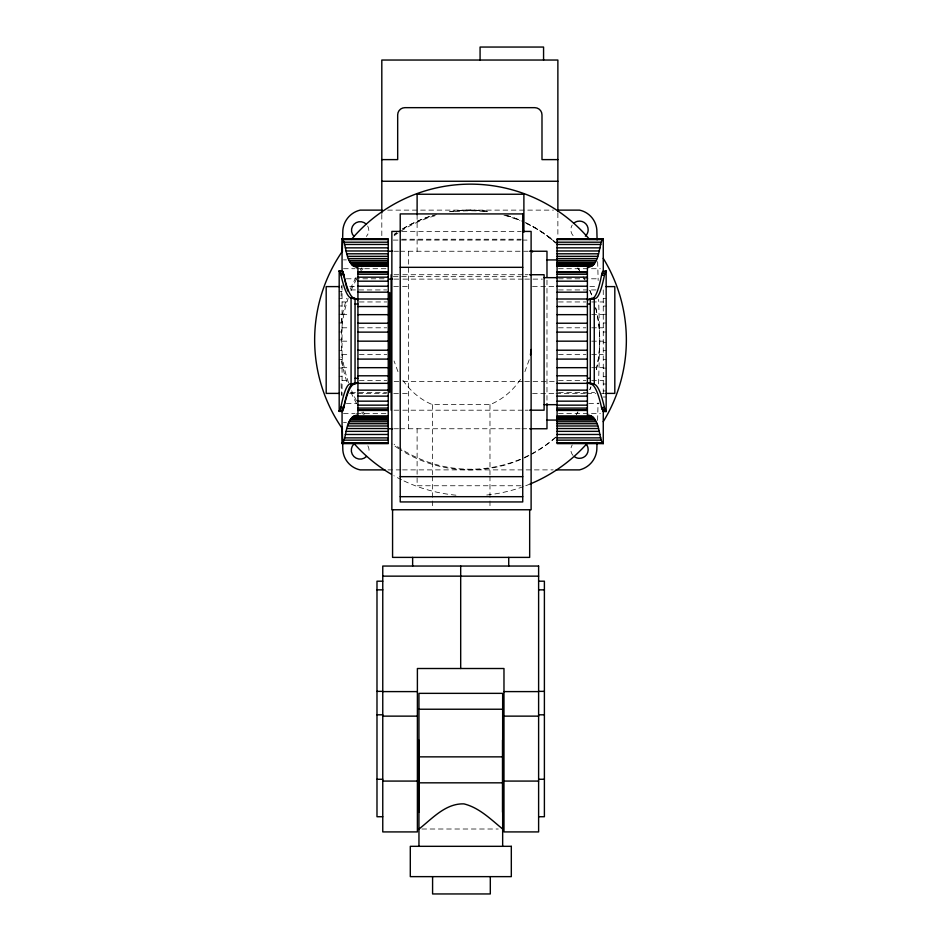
<?xml version="1.0" encoding="UTF-8"?>
<svg xmlns="http://www.w3.org/2000/svg" width="941" height="941" viewBox="0 0 941 941"><rect width="100%" height="100%" fill="white"/><g stroke="black" fill="none" stroke-linecap="round" stroke-linejoin="round"><path stroke-width="0.71" stroke-dasharray="4.71 3.53" d="M341.113 296.133L341.383 285.899M597.606 420.427L598.064 402.889M598.57 383.869L599.723 340.007L598.652 299.379M529.207 359.744L524.913 371.66M520.526 379.399C512.998 390.456 502.447 399.619 489.979 404.63L432.425 404.63C420.086 399.596 409.688 390.421 402.301 379.399M387.68 210.125L553.473 210.125M402.113 231.427L520.855 231.427M401.678 239.249L521.279 239.249M393.314 240.084L520.855 240.084M522.314 240.084L529.642 240.084M394.126 251.247L398.537 251.247M399.996 251.247L528.172 251.247M343.5 259.881L346.394 259.881M343.5 268.714L355.051 268.714M356.498 268.714L386.798 268.714M558.531 268.714L600.382 268.714M394.044 274.725L401.325 274.725M402.783 274.725L523.702 274.725M525.16 274.725L528.077 274.725M393.314 276.666L520.855 276.666M522.314 276.666L529.642 276.666M346.394 278.795L386.798 278.795M558.531 278.795L598.935 278.795M394.114 279.112L401.454 279.112M402.924 279.112L523.314 279.112M524.784 279.112L542.404 279.112M349.687 286.605L357.039 286.605M393.761 286.605L401.101 286.605M402.572 286.605L408.441 286.605M532.559 286.605L554.59 286.605M589.842 286.605L595.712 286.605M350.722 289.934L386.798 289.934M558.531 289.934L596.053 289.934M339.172 291.404L342.065 291.404M339.172 298.321L342.065 298.321M603.263 298.426L606.157 298.426M342.065 301.955L349.276 301.955M359.38 301.955L386.798 301.955M558.531 301.955L585.949 301.955M591.724 301.955L603.263 301.955M339.172 305.978L342.065 305.978M603.263 306.06L606.157 306.06M339.172 314.235L342.065 314.235M603.263 314.294L606.157 314.294M342.065 314.647L349.276 314.647M591.724 314.647L603.263 314.647M339.172 322.951L342.065 322.951M603.263 322.998L606.157 322.998M342.065 327.797L349.276 327.797M359.38 327.797L386.798 327.797M558.531 327.797L585.949 327.797M591.724 327.797L603.263 327.797M339.172 331.985L342.065 331.985M603.263 332.008L606.157 332.008M339.172 339.866L342.065 339.866M342.065 341.171L349.276 341.171M591.724 341.171L603.263 341.171M603.263 342.477L606.157 342.477M339.172 350.334L342.065 350.334M603.263 350.358L606.157 350.358M342.065 354.545L349.276 354.545M359.38 354.545L386.798 354.545M558.531 354.545L585.949 354.545M591.724 354.545L603.263 354.545M339.172 359.344L342.065 359.344M603.263 359.38L606.157 359.38M342.065 367.684L349.276 367.684M591.724 367.684L603.263 367.684M339.172 368.037L342.065 368.037M603.263 368.096L606.157 368.096M339.172 376.271L342.065 376.271M603.263 376.353L606.157 376.353M342.065 380.376L349.276 380.376M359.38 380.376L386.798 380.376M558.531 380.376L585.949 380.376M591.724 380.376L603.263 380.376M394.114 381.575L401.454 381.575M402.924 381.575L523.314 381.575M524.784 381.575L555.613 381.575M603.263 384.01L606.157 384.01M603.263 390.938L606.157 390.938M350.722 392.397L386.798 392.397M558.531 392.397L594.606 392.397M349.687 393.397L386.41 393.397M393.761 393.397L401.101 393.397M402.572 393.397L408.441 393.397M532.559 393.397L554.59 393.397M556.06 393.397L585.431 393.397M586.902 393.397L595.712 393.397M601.593 393.397L604.534 393.397M603.263 397.008L606.157 397.008M346.394 403.536L356.498 403.536M588.831 403.536L598.935 403.536M394.044 410.194L401.325 410.194M402.783 410.194L523.702 410.194M525.16 410.194L528.077 410.194M343.5 413.617L355.051 413.617M356.498 413.617L386.798 413.617M558.531 413.617L600.382 413.617M343.5 422.45L346.394 422.45M394.126 428.755L398.537 428.755M399.996 428.755L520.973 428.755M521.996 428.755L528.172 428.755M387.951 469.888L401.113 469.888M402.572 469.888L553.19 469.888M520.973 485.756L417.11 485.756L417.11 428.755M421.897 829.009L498.248 829.009M548.909 236.956L554.884 242.202M397.961 371.66L394.044 360.968M597.664 261.669L598.158 280.524M341.101 383.528L341.407 395.126M603.263 289.934L603.263 394.573M557.872 213.019L557.872 236.156M546.98 280.159L546.98 402.76M489.979 404.63L489.979 474.723M489.979 476.181L489.979 499.542M489.979 501L489.979 508.305M432.425 404.63L432.425 474.723M432.425 476.181L432.425 499.542M432.425 501L432.425 508.305M417.11 214.713L417.11 251.247M408.441 251.247L408.441 428.755M381.811 214.454L381.811 236.156M342.065 285.323L342.065 395.796M573.116 235.579A8.657 8.657 0 0 1 571.058 231.592L570.869 229.345A8.657 8.657 0 0 1 572.222 225.075M573.081 455.468A8.657 8.657 0 0 1 571.046 451.48L570.869 449.222A8.657 8.657 0 0 1 572.257 444.964M595.653 307.754A129.882 129.882 0 0 1 596.323 369.495M590.889 387.08A129.882 129.882 0 0 1 589.831 389.703M577.833 412.158A129.882 129.882 0 0 1 576.233 414.499M555.472 437.647A129.882 129.882 0 0 1 400.054 449.539M398.866 448.775A129.882 129.882 0 0 1 391.903 443.893M363.449 414.499A129.882 129.882 0 0 1 361.85 412.158M356.663 403.713A129.882 129.882 0 0 1 350.958 392.303M346.853 381.752A129.882 129.882 0 0 1 341.065 356.957M341.065 323.045A129.882 129.882 0 0 1 346.853 298.25M350.393 288.993A129.882 129.882 0 0 1 356.663 276.289M360.297 270.22A129.882 129.882 0 0 1 361.85 267.844M394.185 234.427A129.882 129.882 0 0 1 396.502 232.803M402.466 228.969A129.882 129.882 0 0 1 433.495 215.313M450.08 211.631A129.882 129.882 0 0 1 489.591 211.631M506.176 215.313A129.882 129.882 0 0 1 519.538 220.006M526.007 222.899A129.882 129.882 0 0 1 555.472 242.355M577.833 267.844A129.882 129.882 0 0 1 579.385 270.22M589.831 290.298A129.882 129.882 0 0 1 592.36 296.909M367.66 225.993A8.657 8.657 0 0 1 366.284 236.45M367.849 445.822A8.869 8.869 0 0 1 368.731 452.55M394.267 234.568A129.011 129.011 0 0 1 396.667 232.886M402.83 228.886A129.011 129.011 0 0 1 436.459 214.513M449.375 211.76A129.011 129.011 0 0 1 490.296 211.76M506.035 215.301A129.011 129.011 0 0 1 523.902 221.994M525.231 222.617A129.011 129.011 0 0 1 557.872 244.825M595.677 307.919A129.223 129.223 0 0 1 596.347 369.354M590.936 386.845A129.223 129.223 0 0 1 589.878 389.456M577.939 411.793A129.223 129.223 0 0 1 576.351 414.122M555.696 437.153A129.223 129.223 0 0 1 530.171 454.621M528.913 455.268A129.223 129.223 0 0 1 522.537 458.279M519.95 459.384A129.223 129.223 0 0 1 394.091 444.211M364.649 414.122A129.223 129.223 0 0 1 363.061 411.793M356.545 400.925A129.223 129.223 0 0 1 351.663 390.75M348.605 382.869A129.223 129.223 0 0 1 348.135 298.462M351.122 290.557A129.223 129.223 0 0 1 356.545 279.089M361.52 270.573A129.223 129.223 0 0 1 363.061 268.209M394.091 235.803A129.223 129.223 0 0 1 437.059 215.183M455.032 211.713A129.223 129.223 0 0 1 485.968 211.713M503.941 215.183A129.223 129.223 0 0 1 519.95 220.617M526.384 223.488A129.223 129.223 0 0 1 555.696 242.849M577.939 268.209A129.223 129.223 0 0 1 579.48 270.573M583.102 276.619A129.223 129.223 0 0 1 585.114 280.336M589.878 290.557A129.223 129.223 0 0 1 591.924 295.803M530.148 483.992A155.853 155.853 0 0 1 524.725 486.121M523.349 486.626A155.853 155.853 0 0 1 485.062 495.178M455.938 495.178A155.853 155.853 0 0 1 402.877 480.428M401.572 479.781A155.853 155.853 0 0 1 393.832 475.699"/><path stroke-width="1.41" d="M342.265 252.259L342.842 230.322A22.608 22.608 0 0 1 360.156 210.125L382.093 210.125M597.029 442.364L596.829 449.68A22.608 22.608 0 0 1 579.515 469.888L556.119 469.888M530.465 354.828L531.112 349.499M339.183 411.382L340.889 407.159A377.2 27.771 90 0 1 350.217 383.834L353.957 383.893L357.933 382.575L351.075 383.893L351.064 298.062L350.217 297.685A478.687 35.24 90 0 1 340.901 274.819L339.183 270.785L339.183 411.382L342.065 411.382M342.736 410.946L343.771 407.159A377.2 27.771 90 0 1 353.957 383.893M606.145 270.961L604.44 275.172A377.2 27.771 90 0 1 595.124 298.509L587.396 299.767L591.371 298.45A377.2 27.771 90 0 0 601.558 275.172L602.593 271.561L606.157 270.961L606.157 411.546L603.263 411.546L601.546 407.524A478.687 35.24 90 0 0 591.371 384.269L587.396 382.869L590.278 382.869L595.112 384.646A478.687 35.24 90 0 1 604.428 407.524L606.145 411.546M342.065 410.735L342.065 443.623L343.053 442.752C347.229 433.66 345.312 417.063 357.933 414.863L357.933 267.667C345.406 265.103 347.182 248.824 343.053 239.579L342.065 238.708L342.065 271.596M603.263 410.735L603.263 443.623L602.275 442.752C598.1 433.66 600.017 417.063 587.396 414.863L587.396 267.667C599.923 265.103 598.147 248.824 602.275 239.579L603.263 238.708L603.263 271.596M343.406 409.147L343.783 407.524A478.687 35.24 -90 0 1 353.957 384.269L357.933 382.869M342.065 411.546L342.736 410.782L339.172 410.782M381.811 159.617L397.678 159.617L397.678 114.873A7.21 7.21 0 0 1 404.901 107.662L534.782 107.662A7.21 7.21 0 0 1 541.992 114.873L541.992 159.617L557.872 159.617M381.811 181.26L557.872 181.26M557.578 210.125L579.515 210.125A21.949 21.949 0 0 1 596.829 229.745L597.1 239.908M400.643 231.427L391.856 231.427L391.856 509.763L531.112 509.763L531.112 231.427L522.314 231.427M342.065 238.708L388.245 238.708L388.245 443.623L342.065 443.623M603.263 238.708L557.084 238.708L557.084 443.623L603.263 443.623M343.053 239.579L388.245 239.579M557.084 239.579L602.275 239.579M344.018 242.202L388.245 242.202M557.084 242.202L601.311 242.202M344.512 244.46L388.245 244.46M557.084 244.46L600.817 244.46M345.276 247.859L388.245 247.859M557.084 247.859L600.052 247.859M346.053 250.976L388.245 250.976M557.084 250.976L599.276 250.976M388.245 251.247L392.656 251.247M529.63 251.247L546.98 251.247L546.98 277.242M346.829 253.799L388.245 253.799M557.084 253.799L598.5 253.799M347.605 256.34L388.245 256.34M557.084 256.34L597.723 256.34M348.393 258.599L388.245 258.599M557.084 258.599L596.935 258.599M546.98 259.928L557.084 259.928M349.193 260.551L388.245 260.551M557.084 260.551L596.135 260.551M349.981 262.221L388.245 262.221M557.084 262.221L595.347 262.221M350.781 263.598L388.245 263.598M557.084 263.598L594.547 263.598M351.581 264.668L388.245 264.668M557.084 264.668L593.747 264.668M352.393 265.456L388.245 265.456M557.084 265.456L592.948 265.456M353.193 265.938L388.245 265.938M557.084 265.938L592.136 265.938M353.992 266.127L388.245 266.127M557.084 266.127L591.336 266.127M400.219 267.326L522.737 267.326M339.172 270.785L342.736 271.384L343.771 275.172A377.2 27.771 -90 0 0 347.935 291.169M339.172 271.384L342.736 271.384M602.593 271.561L605.463 271.561M357.933 271.902L388.245 271.902M557.084 271.902L587.396 271.902M357.933 272.49L388.245 272.49M557.084 272.49L587.396 272.49M340.524 273.184L343.406 273.184L343.783 274.819A478.687 35.24 90 0 0 353.957 298.062L357.933 299.473L351.075 298.062L353.957 298.062M601.922 273.349L604.804 273.349M357.933 274.254L388.245 274.254M557.084 274.254L587.396 274.254M529.536 274.725L544.098 274.725L544.098 410.194L529.536 410.194M340.901 274.819L343.783 274.819M601.558 275.172L604.44 275.172M357.933 277.172L388.245 277.172M557.084 277.172L587.396 277.172M544.098 277.666L557.084 277.666M388.245 279.112L392.644 279.112M357.933 281.183L388.245 281.183M557.084 281.183L587.396 281.183M357.933 286.217L388.245 286.217M557.084 286.217L587.396 286.217M339.407 286.605L326.186 286.605L326.186 393.397L339.407 393.397M606.004 286.605L614.814 286.605L614.814 393.397L606.004 393.397M357.933 292.18L388.245 292.18M557.084 292.18L587.396 292.18M591.371 298.45L594.253 298.45L594.265 384.269L591.371 384.269M357.933 299.003L388.245 299.003M557.084 299.003L587.396 299.003M355.051 304.014L357.933 304.014M587.396 304.014L590.278 304.014M357.933 306.531L388.245 306.531M557.084 306.531L587.396 306.531M357.933 314.659L388.245 314.659M557.084 314.659L587.396 314.659M357.933 323.233L388.245 323.233M557.084 323.233L587.396 323.233M357.933 332.126L388.245 332.126M557.084 332.126L587.396 332.126M357.933 341.171L388.245 341.171M557.084 341.171L587.396 341.171M357.933 350.205L388.245 350.205M557.084 350.205L587.396 350.205M357.933 359.097L388.245 359.097M557.084 359.097L587.396 359.097M357.933 367.672L388.245 367.672M557.084 367.672L587.396 367.672M357.933 375.8L388.245 375.8M557.084 375.8L587.396 375.8M355.051 378.329L357.933 378.329M587.396 378.329L590.278 378.329M357.933 383.34L388.245 383.34M557.084 383.34L587.396 383.34M357.933 390.15L388.245 390.15M557.084 390.15L587.396 390.15M357.933 396.126L388.245 396.126M557.084 396.126L587.396 396.126M357.933 401.16L388.245 401.16M557.084 401.16L587.396 401.16M544.098 404.665L557.084 404.665M357.933 405.159L388.245 405.159M557.084 405.159L587.396 405.159M340.889 407.159L343.771 407.159M601.546 407.524L604.428 407.524M357.933 408.076L388.245 408.076M557.084 408.076L587.396 408.076M340.524 408.982L343.406 408.982M601.922 409.147L604.804 409.147M357.933 409.841L388.245 409.841M557.084 409.841L587.396 409.841M357.933 410.441L388.245 410.441M557.084 410.441L587.396 410.441M602.593 410.946L606.157 410.946M353.992 416.204L388.245 416.204M557.084 416.204L591.336 416.204M353.193 416.392L388.245 416.392M557.084 416.392L592.136 416.392M352.393 416.887L388.245 416.887M557.084 416.887L592.948 416.887M351.581 417.663L388.245 417.663M557.084 417.663L593.747 417.663M350.781 418.733L388.245 418.733M557.084 418.733L594.547 418.733M349.981 420.109L388.245 420.109M546.98 420.074L595.347 420.109M349.193 421.78L388.245 421.78M557.084 421.78L596.135 421.78M348.393 423.732L388.245 423.732M557.084 423.732L596.935 423.732M347.605 425.991L388.245 425.991M557.084 425.991L597.723 425.991M346.829 428.531L388.245 428.531M557.084 428.531L598.5 428.531M388.245 428.755L392.656 428.755M529.63 428.755L546.98 428.755L546.98 403.524M346.053 431.354L388.245 431.354M557.084 431.354L599.276 431.354M345.276 434.471L388.245 434.471M557.084 434.471L600.052 434.471M344.512 437.871L388.245 437.871M557.084 437.871L600.817 437.871M344.018 440.141L388.245 440.141M557.084 440.141L601.311 440.141M342.065 442.752L388.245 442.752M557.084 442.752L603.263 442.752M385.022 469.888L360.156 469.888A21.949 21.949 0 0 1 342.842 450.257L342.242 427.049M400.219 476.664L522.737 476.664M400.219 496.683L522.737 496.683M382.764 576.151L538.617 576.151M382.764 581.197L376.988 581.197L376.988 816.729L382.764 816.729M538.617 581.197L544.392 581.197L544.392 816.729L538.617 816.729M376.988 589.854L382.764 589.854M538.617 589.854L544.392 589.854M376.988 691.364L382.764 691.364M538.617 691.364L544.392 691.364M382.764 691.6L417.392 691.6M503.976 691.6L538.617 691.6M418.957 709.232L502.659 709.232M376.988 714.807L382.764 714.807M538.617 714.807L544.392 714.807M382.764 716.136L417.392 716.136M503.976 716.136L538.617 716.136M418.957 756.858L502.659 756.858M376.988 779.266L382.764 779.266M538.617 779.266L544.392 779.266M382.764 781.077L417.392 781.077M503.976 781.077L538.617 781.077M418.957 782.83L502.659 782.83M419.027 829.009C432.19 818.635 445.622 803.226 463.948 803.885C479.275 807.672 490.779 819.329 502.659 829.009M357.933 299.767L353.957 298.45A377.2 27.771 -90 0 1 353.087 298.509M342.065 270.961L342.736 271.561M590.278 299.767L590.278 382.869M557.872 211.596L557.872 60.036L381.811 60.036L381.811 213.042M543.569 60.036L543.569 47.05L480.075 47.05L480.075 60.036M532.559 251.247L532.559 252.012M529.665 509.763L529.665 557.39L392.573 557.39L392.573 509.763M523.89 232.251L523.89 194.246L417.11 194.246L417.11 214.713M508.728 557.39L508.728 566.047M502.659 846.324L502.659 693.352L418.957 693.352L418.957 846.324M502.541 740.061L502.541 812.201M490.308 876.636L490.308 893.95L432.589 893.95L432.589 876.636M460.69 566.047L460.69 668.51M418.839 740.061L418.839 812.201M412.64 557.39L412.64 566.047M391.127 274.725L391.127 410.194M389.68 292.486L389.68 392.432M355.051 299.473L355.051 382.575M585.349 236.144A8.657 8.657 0 0 0 588.16 230.157L587.972 227.898A8.657 8.657 0 0 0 579.915 221.1L577.668 221.288A8.657 8.657 0 0 0 573.681 223.346M574.798 456.938A8.657 8.657 0 0 0 579.056 458.326L581.315 458.149A8.657 8.657 0 0 0 588.16 450.139L587.984 447.881A8.657 8.657 0 0 0 585.949 443.881M354.039 236.45A8.657 8.657 0 0 1 354.039 224.205A8.657 8.657 0 0 1 366.284 224.205M366.437 456.526A8.869 8.869 0 0 1 353.887 456.526A8.869 8.869 0 0 1 353.887 443.987M603.24 258.328A155.853 155.853 0 0 1 603.24 421.686M587.678 442.764A155.853 155.853 0 0 1 530.148 483.992M391.315 474.24A155.853 155.853 0 0 1 353.322 442.764M342.559 429.002A155.853 155.853 0 0 1 342.559 251M351.416 239.449A155.853 155.853 0 0 1 589.584 239.449M522.737 213.925L400.219 213.925L400.219 501.941L522.737 501.941L522.737 213.878M538.617 566.047L382.764 566.047L382.764 831.915L417.392 831.915L417.392 668.51L503.976 668.51L503.976 831.915L538.617 831.915L538.617 566.047M511.316 846.324L410.3 846.324L410.3 876.636L511.316 876.636L511.316 846.324"/></g></svg>
